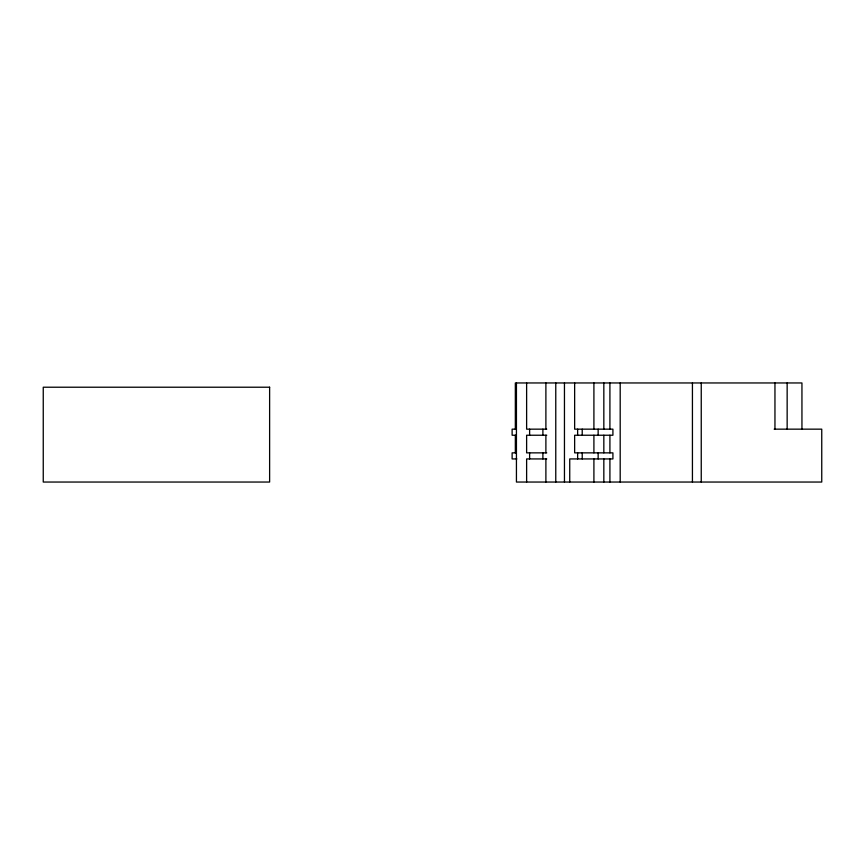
<?xml version="1.0" encoding="UTF-8"?>
<svg xmlns="http://www.w3.org/2000/svg" width="865" height="865" viewBox="0 0 865 865"><rect width="100%" height="100%" fill="white"/><g stroke="black" fill="none" stroke-linecap="round" stroke-linejoin="round"><path stroke-width="1.3" d="M516.167 429.159L512.123 429.159L512.123 435.236L516.167 435.236M546.745 429.159L526.623 429.159L526.623 382.957M774.164 429.159L821.75 429.159L821.75 482.043L516.437 482.043L516.437 382.957M546.745 435.236L526.623 435.236L526.623 452.86L546.745 452.86M516.167 452.86L512.123 452.86L512.123 458.937L516.87 458.937M546.745 458.937L526.623 458.937L526.623 482.043M801.942 429.159L801.942 382.957L515.335 382.957L515.335 429.159M787.15 382.957L787.15 429.159M774.954 382.957L774.954 429.159M701.245 382.957L701.245 482.043M692.433 382.957L692.433 482.043M620.194 382.957L620.194 482.043M609.912 382.957L609.912 429.159M609.912 435.236L609.912 452.86M609.912 458.937L609.912 482.043M603.835 382.957L603.835 429.159M603.835 435.236L603.835 452.86M603.835 458.937L603.835 482.043M598.148 429.159L598.148 435.236M598.148 452.86L598.148 458.937M593.909 382.957L593.909 429.159M593.909 435.236L593.909 452.86M593.909 458.937L593.909 482.043M582.221 429.159L582.221 435.236M582.221 452.86L582.221 458.937M577.636 429.159L577.636 435.236M577.636 452.86L577.636 458.937M574.641 382.957L574.641 429.159L612.917 429.159L612.917 435.236L574.641 435.236L574.641 452.86L612.917 452.86L612.917 458.937L569.732 458.937L569.732 482.043M564.456 382.957L564.456 482.043M555.773 382.957L555.773 482.043M545.891 382.957L545.891 429.159M545.891 435.236L545.891 452.86M545.891 458.937L545.891 482.043M542.896 429.159L542.896 435.236M542.896 452.86L542.896 458.937M529.618 429.159L529.618 435.236M529.618 452.86L529.618 458.937M515.335 435.236L515.335 452.86M269.621 387.217L43.25 387.217L43.25 482.043L269.621 482.043L269.621 387.217"/></g></svg>
